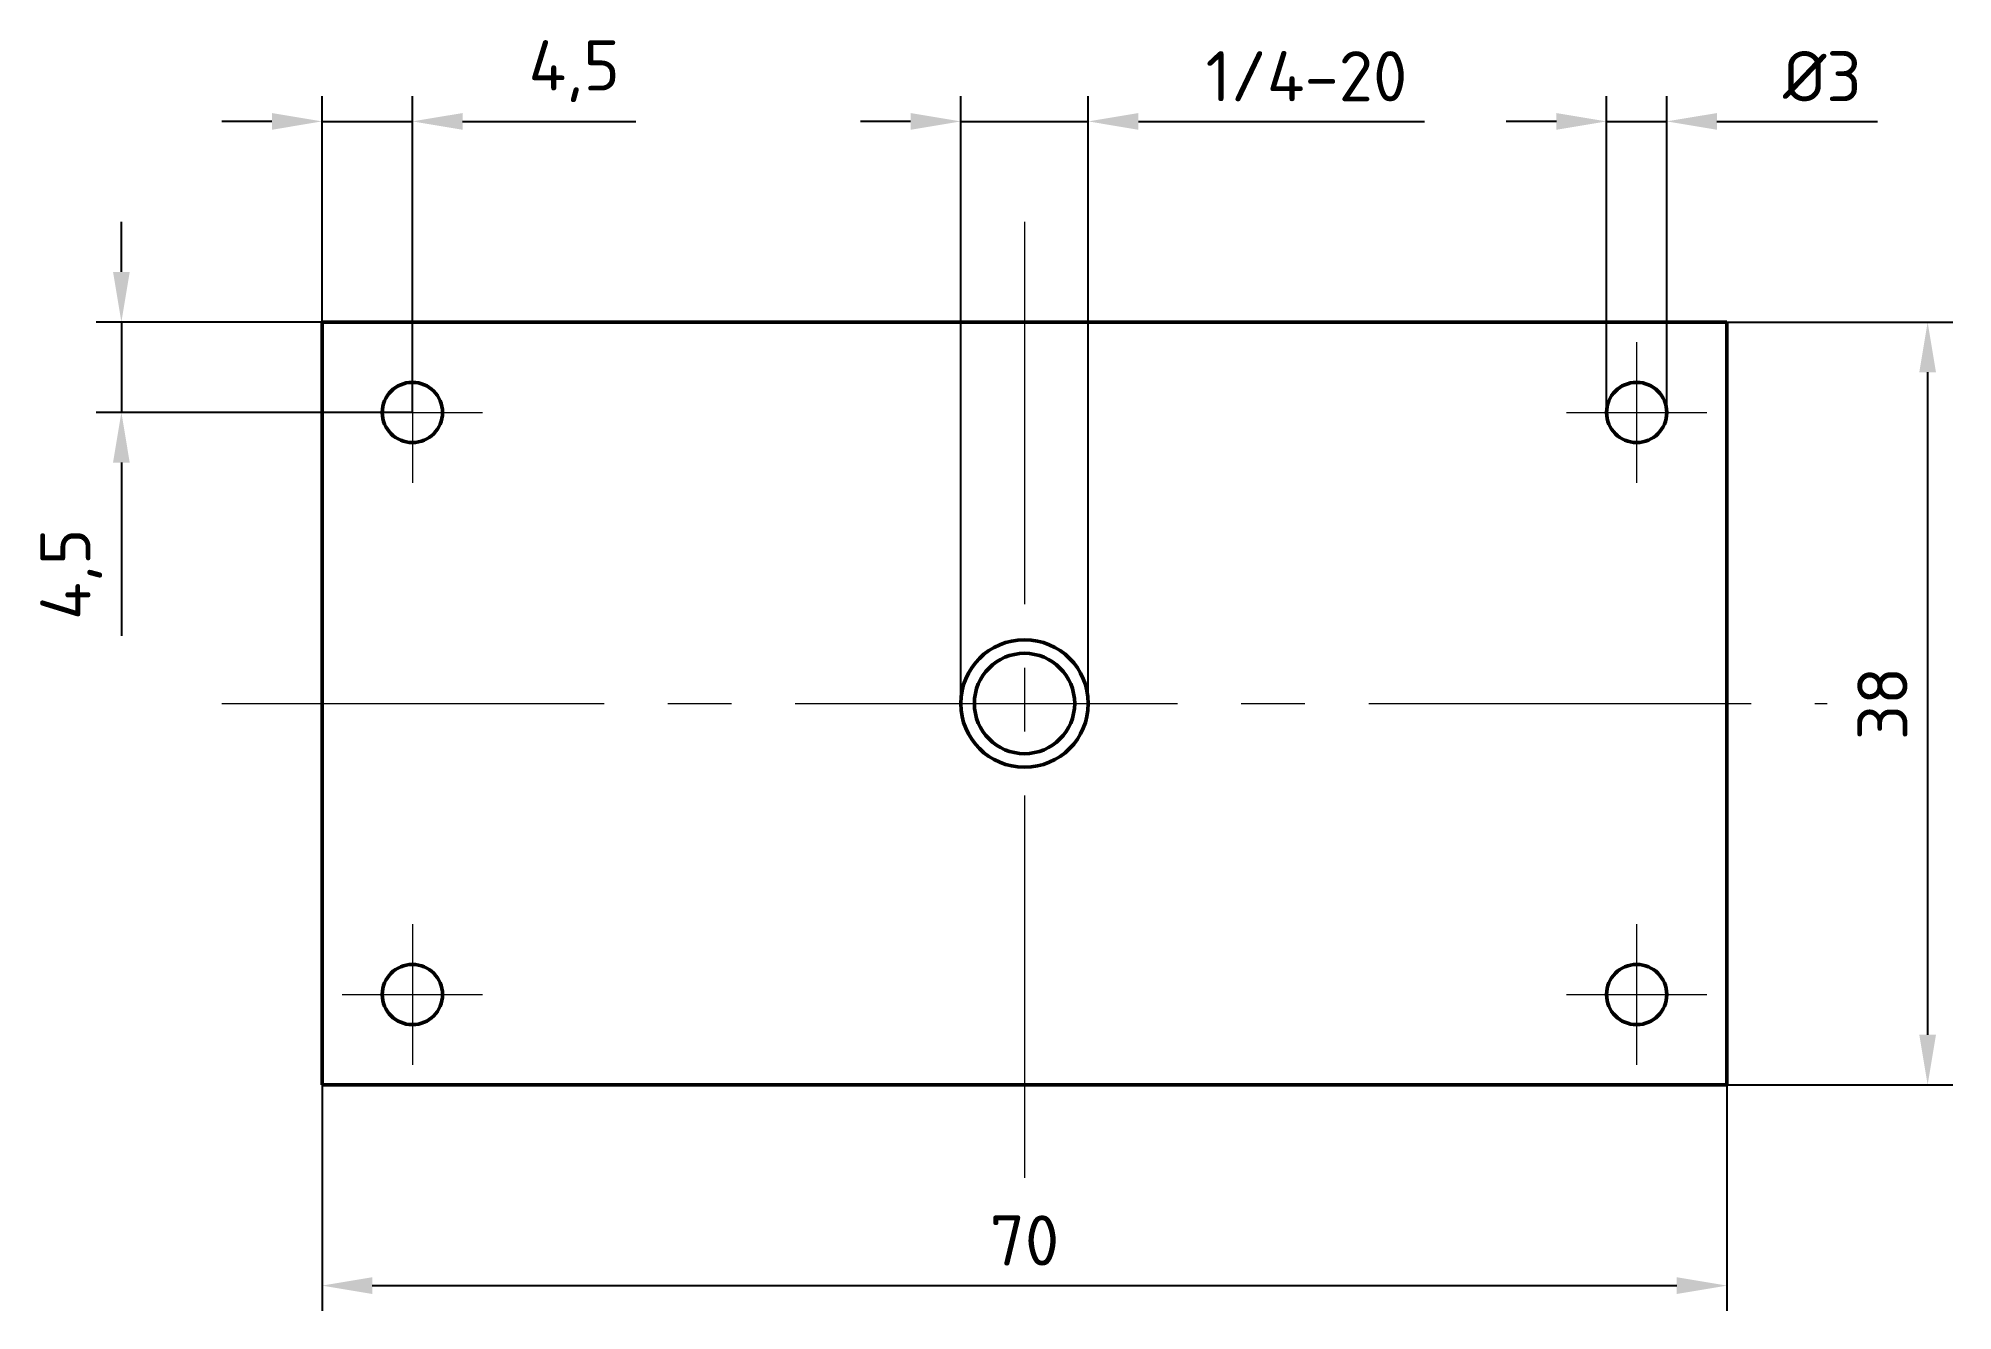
# Model space of a CAD drawing. Header units: millimetres. Extents: x 2064.3 to 2159.7, y 1054.3 to 1117.7.
import ezdxf

# ---------------------------------------------------------------- set-up
doc = ezdxf.new("R2010")
doc.units = ezdxf.units.MM
doc.linetypes.add('осевая2', pattern=[28.575, 19.05, -3.175, 3.175, -3.175])
doc.layers.get('0').update_dxf_attribs({"lineweight": 50})
doc.layers.add('Осевые', color=150, linetype='осевая2', lineweight=20)
doc.layers.add('Тонкие', color=30, linetype='Continuous', lineweight=20)
doc.styles.get("Standard").update_dxf_attribs({"font": 'isocpeur.ttf'})
doc.dimstyles.new('ISO-25', dxfattribs={"dimtxt": 2.5, "dimasz": 2.5, "dimexe": 1.25, "dimexo": 0, "dimgap": 1, "dimtad": 1, "dimtxsty": 'Standard', "dimcen": 2.5, "dimadec": 0, "dimazin": 0, "dimtfac": 1, "dimtmove": 0, "dimatfit": 3, "dimfxl": 1, "dimarcsym": 0})

# ---------------------------------------------------------------- blocks, each defined once
blk = doc.blocks.new('*D0')
at = {"layer": 'Тонкие', "color": 0, "lineweight": -2, "transparency": 16777216}
for p, q in [((2142.475, 1099.079), (2142.475, 1114.829)), ((2145.475, 1099.079), (2145.475, 1114.829)), ((2139.975, 1113.579), (2137.475, 1113.579)), ((2142.475, 1113.579), (2145.475, 1113.579)), ((2147.975, 1113.579), (2155.975, 1113.579))]:
    blk.add_line(p, q, dxfattribs=at)
at = {"layer": 'Тонкие', "color": 0, "transparency": 16777216}
for points in [[(2139.975, 1113.995), (2139.975, 1113.162), (2142.475, 1113.579)], [(2147.975, 1113.995), (2147.975, 1113.162), (2145.475, 1113.579)]]:
    blk.add_solid(points, dxfattribs=at)
at = {"layer": 'Тонкие', "color": 0, "transparency": 16777216, "insert": (2153.225, 1115.829), "char_height": 2.5, "attachment_point": 5}
blk.add_mtext('%%C3', dxfattribs=at)
blk = doc.blocks.new('*D1')
at = {"layer": 'Тонкие', "color": 0, "lineweight": -2, "transparency": 16777216}
for p, q in [((2148.475, 1103.579), (2159.725, 1103.579)), ((2158.475, 1101.079), (2158.475, 1068.079)), ((2148.475, 1065.579), (2159.725, 1065.579))]:
    blk.add_line(p, q, dxfattribs=at)
at = {"layer": 'Тонкие', "color": 0, "transparency": 16777216}
for points in [[(2158.058, 1101.079), (2158.891, 1101.079), (2158.475, 1103.579)], [(2158.058, 1068.079), (2158.891, 1068.079), (2158.475, 1065.579)]]:
    blk.add_solid(points, dxfattribs=at)
at = {"layer": 'Тонкие', "color": 0, "transparency": 16777216, "insert": (2156.225, 1084.579), "char_height": 2.5, "attachment_point": 5, "rotation": 90}
blk.add_mtext('38', dxfattribs=at)
blk = doc.blocks.new('*D2')
at = {"layer": 'Тонкие', "color": 0, "lineweight": -2, "transparency": 16777216}
for p, q in [((2078.475, 1065.579), (2078.475, 1054.329)), ((2148.475, 1065.579), (2148.475, 1054.329)), ((2080.975, 1055.579), (2145.975, 1055.579))]:
    blk.add_line(p, q, dxfattribs=at)
at = {"layer": 'Тонкие', "color": 0, "transparency": 16777216}
for points in [[(2080.975, 1055.995), (2080.975, 1055.162), (2078.475, 1055.579)], [(2145.975, 1055.995), (2145.975, 1055.162), (2148.475, 1055.579)]]:
    blk.add_solid(points, dxfattribs=at)
at = {"layer": 'Тонкие', "color": 0, "transparency": 16777216, "insert": (2113.475, 1057.829), "char_height": 2.5, "attachment_point": 5}
blk.add_mtext('70', dxfattribs=at)
blk = doc.blocks.new('*D3')
at = {"layer": 'Тонкие', "color": 0, "lineweight": -2, "transparency": 16777216}
for p, q in [((2110.3, 1084.579), (2110.3, 1114.829)), ((2116.65, 1084.579), (2116.65, 1114.829)), ((2107.8, 1113.579), (2105.3, 1113.579)), ((2110.3, 1113.579), (2116.65, 1113.579)), ((2119.15, 1113.579), (2133.4, 1113.579))]:
    blk.add_line(p, q, dxfattribs=at)
at = {"layer": 'Тонкие', "color": 0, "transparency": 16777216}
for points in [[(2107.8, 1113.995), (2107.8, 1113.162), (2110.3, 1113.579)], [(2119.15, 1113.995), (2119.15, 1113.162), (2116.65, 1113.579)]]:
    blk.add_solid(points, dxfattribs=at)
at = {"layer": 'Тонкие', "color": 0, "transparency": 16777216, "insert": (2127.525, 1115.829), "char_height": 2.5, "attachment_point": 5}
blk.add_mtext('1/4-20', dxfattribs=at)
blk = doc.blocks.new('*D4')
at = {"layer": 'Тонкие', "color": 0, "lineweight": -2, "transparency": 16777216}
for p, q in [((2078.475, 1103.579), (2078.475, 1114.829)), ((2082.975, 1099.079), (2082.975, 1114.829)), ((2075.975, 1113.579), (2073.475, 1113.579)), ((2078.475, 1113.579), (2082.975, 1113.579)), ((2085.475, 1113.579), (2094.1, 1113.579))]:
    blk.add_line(p, q, dxfattribs=at)
at = {"layer": 'Тонкие', "color": 0, "transparency": 16777216}
for points in [[(2075.975, 1113.995), (2075.975, 1113.162), (2078.475, 1113.579)], [(2085.475, 1113.995), (2085.475, 1113.162), (2082.975, 1113.579)]]:
    blk.add_solid(points, dxfattribs=at)
at = {"layer": 'Тонкие', "color": 0, "transparency": 16777216, "insert": (2091.037, 1116.079), "char_height": 2.5, "attachment_point": 5}
blk.add_mtext('4,5', dxfattribs=at)
blk = doc.blocks.new('*D5')
at = {"layer": 'Тонкие', "color": 0, "lineweight": -2, "transparency": 16777216}
for p, q in [((2068.475, 1106.079), (2068.475, 1108.579)), ((2078.475, 1103.579), (2067.225, 1103.579)), ((2068.475, 1103.579), (2068.475, 1099.079)), ((2082.975, 1099.079), (2067.225, 1099.079)), ((2068.475, 1096.579), (2068.475, 1087.954))]:
    blk.add_line(p, q, dxfattribs=at)
at = {"layer": 'Тонкие', "color": 0, "transparency": 16777216}
for points in [[(2068.058, 1106.079), (2068.891, 1106.079), (2068.475, 1103.579)], [(2068.058, 1096.579), (2068.891, 1096.579), (2068.475, 1099.079)]]:
    blk.add_solid(points, dxfattribs=at)
at = {"layer": 'Тонкие', "color": 0, "transparency": 16777216, "insert": (2065.975, 1091.016), "char_height": 2.5, "attachment_point": 5, "rotation": 90}
blk.add_mtext('4,5', dxfattribs=at)

msp = doc.modelspace()

# ---------------------------------------------------------------- linework, layer by layer
for p, q in [((2148.475, 1103.579), (2078.475, 1103.579)), ((2078.475, 1103.579), (2078.475, 1065.579)), ((2148.475, 1103.579), (2148.475, 1065.579)), ((2148.475, 1065.579), (2078.475, 1065.579))]:
    msp.add_line(p, q)
for centre, radius in [((2082.975, 1099.079), 1.5), ((2143.975, 1099.079), 1.5), ((2113.475, 1084.579), 3.175), ((2113.475, 1084.579), 2.5), ((2082.975, 1070.079), 1.5), ((2143.975, 1070.079), 1.5)]:
    msp.add_circle(centre, radius)
at = {"layer": 'Осевые'}
for p, q in [((2113.475, 1108.579), (2113.475, 1060.579)), ((2082.975, 1102.579), (2082.975, 1095.579)), ((2143.975, 1102.579), (2143.975, 1095.579)), ((2079.475, 1099.079), (2086.475, 1099.079)), ((2140.475, 1099.079), (2147.475, 1099.079)), ((2073.475, 1084.579), (2153.475, 1084.579)), ((2082.975, 1073.579), (2082.975, 1066.579)), ((2143.975, 1073.579), (2143.975, 1066.579)), ((2079.475, 1070.079), (2086.475, 1070.079)), ((2140.475, 1070.079), (2147.475, 1070.079))]:
    msp.add_line(p, q, dxfattribs=at)

# ---------------------------------------------------------------- dimensions: what is measured, and where the dimension line sits
at = {"layer": 'Тонкие'}
for base, p1, p2, angle, picture, middle in [((2082.975, 1113.579), (2078.475, 1103.579), (2082.975, 1099.079), 180, '*D4', (2091.037, 1116.079)), ((2068.475, 1099.079), (2078.475, 1103.579), (2082.975, 1099.079), 90, '*D5', (2065.975, 1091.016)), ((2158.475, 1065.579), (2148.475, 1103.579), (2148.475, 1065.579), 90, '*D1', (2156.225, 1084.579))]:
    dim = msp.add_linear_dim(base=base, p1=p1, p2=p2, angle=angle, dimstyle='ISO-25', dxfattribs=at)
    dim.commit()
    dim.dimension.update_dxf_attribs({"geometry": picture, "text_midpoint": middle})
for base, p1, p2, text, picture, middle in [((2116.65, 1113.579), (2110.3, 1084.579), (2116.65, 1084.579), '1/4-20', '*D3', (2127.525, 1115.829)), ((2145.475, 1113.579), (2142.475, 1099.079), (2145.475, 1099.079), '%%C<>', '*D0', (2153.225, 1115.829))]:
    dim = msp.add_linear_dim(base=base, p1=p1, p2=p2, text=text, dimstyle='ISO-25', dxfattribs=at)
    dim.commit()
    dim.dimension.update_dxf_attribs({"geometry": picture, "text_midpoint": middle})
dim = msp.add_linear_dim(base=(2148.475, 1055.579), p1=(2078.475, 1065.579), p2=(2148.475, 1065.579), dimstyle='ISO-25', dxfattribs=at)
dim.commit()
dim.dimension.update_dxf_attribs({"geometry": '*D2', "text_midpoint": (2113.475, 1057.829)})

doc.saveas('drawing.dxf')
